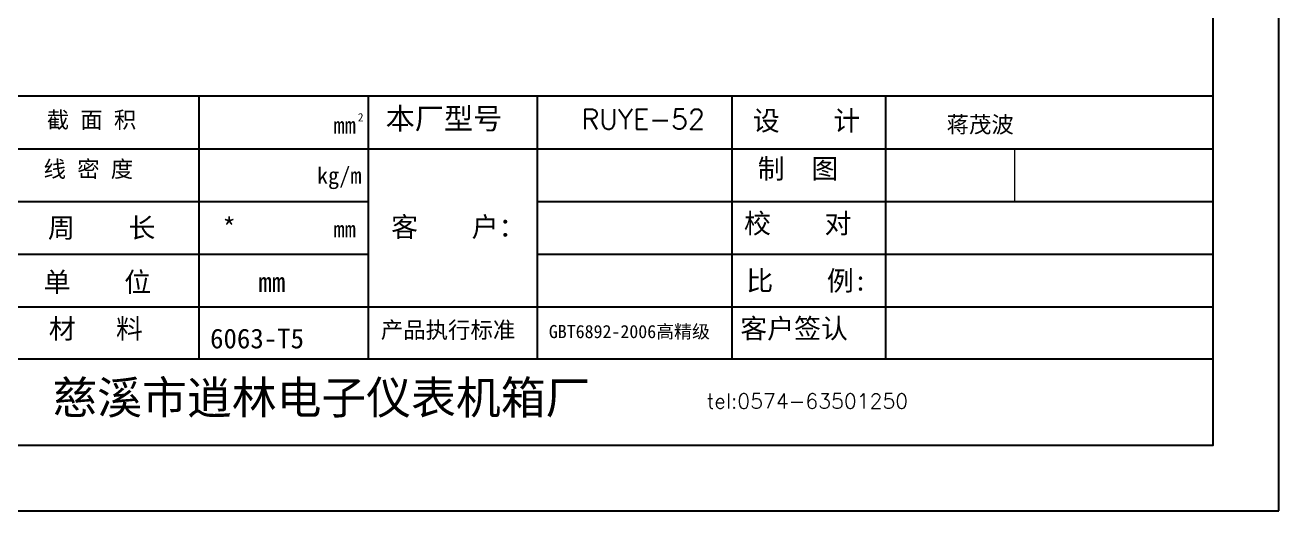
# Model space of a CAD drawing. Header units: millimetres. Extents: x 1354 to 1948, y 682 to 1102.
# Drawn here: x 1566.4 to 1947.9, y 682.5 to 830.2 of the extents above; entities that cross this region are included whole.
import ezdxf

# ---------------------------------------------------------------- set-up
doc = ezdxf.new("R2010")
doc.units = ezdxf.units.MM
doc.styles.get("Standard").update_dxf_attribs({"font": 'txt.shx', "height": 1.5})

msp = doc.modelspace()

# ---------------------------------------------------------------- linework, layer by layer
at = {"lineweight": -3}
for p, q in [((1927.9, 808.57), (1547.9, 808.57)), ((1619.33, 808.57), (1619.33, 728.57)), ((1670.76, 808.57), (1670.76, 728.57)), ((1722.19, 808.57), (1722.19, 728.57)), ((1781.49, 808.57), (1781.49, 728.57)), ((1828.18, 808.57), (1828.18, 728.57)), ((1547.9, 792.57), (1927.9, 792.57)), ((1547.9, 776.57), (1670.76, 776.57)), ((1722.19, 776.57), (1927.9, 776.57)), ((1547.9, 760.57), (1670.76, 760.57)), ((1722.19, 760.57), (1927.9, 760.57)), ((1547.9, 744.57), (1927.9, 744.57)), ((1927.9, 728.57), (1547.9, 728.57))]:
    msp.add_line(p, q, dxfattribs=at)
at = {"lineweight": 9, "ltscale": 0.25}
msp.add_line((1867.46, 792.57), (1867.46, 776.57), dxfattribs=at)
for points in [[(1947.9, 682.46), (1947.9, 1102.46), (1353.9, 1102.46), (1353.9, 682.46)], [(1373.9, 702.46), (1927.9, 702.46), (1927.9, 1082.46), (1373.9, 1082.46)]]:
    msp.add_lwpolyline(points, close=True)

# ---------------------------------------------------------------- texts
at = {"color": 3, "attachment_point": 1}
for s, insert, char_height, width in [('{\\fSimSun|b0|i0|c134|p54;\\C256;本厂型号}', (1676.12, 805.03), 6.5, 44.4052), ('{\\fSimHei|b0|i0|c134|p2;\\C256;截 面 积}', (1572.99, 803.89), 5, 47.9682), ('RUYE-52', (1735.72, 804.58), 6, 39.3465), ('{\\fSimHei|b0|i0|c134|p2;\\C256;线 密 度}', (1572.04, 788.92), 5, 35.1611), ('{\\fSimSun|b0|i0|c134|p2;\\C0;材   料}', (1573.64, 740.88), 6, 38.8581)]:
    msp.add_mtext(s, dxfattribs=dict(at, insert=insert, char_height=char_height, width=width))
at = {"attachment_point": 1}
for s, insert, char_height, width in [('{\\fSimSun|b0|i0|c134|p2;设    计}', (1787.83, 804.15), 6, 34.419), ('{\\fSimSun|b0|i0|c134|p2;蒋茂波}', (1846.78, 802.47), 5, 53.6591), ('{\\fSimSun|b0|i0|c134|p2;制  图}', (1789.31, 789.52), 6, 34.419), ('{\\fSimSun|b0|i0|c134|p2;校    对}', (1785.15, 772.89), 6, 34.419), ('\\fISOCP|b0|i0|c134|p2;客户签认', (1784.03, 740.93), 6, 34.419)]:
    msp.add_mtext(s, dxfattribs=dict(at, insert=insert, char_height=char_height, width=width))
at = {"lineweight": -3, "insert": (1667.68, 803.42), "char_height": 2.5, "width": 16.7079, "attachment_point": 1}
msp.add_mtext('{\\fSimSun|b0|i0|c134|p2;2}', dxfattribs=at)
at = {"lineweight": 70, "char_height": 5, "width": 227.1988, "attachment_point": 1}
for s, insert in [('{\\fSimSun|b0|i0|c134|p2;mm}', (1660.25, 802.23)), ('{\\fSimSun|b0|i0|c134|p2;kg/m}', (1655.18, 786.94)), ('{\\fSimSun|b0|i0|c134|p2;mm}', (1660.25, 770.62)), ('{\\fSimSun|b0|i0|c134|p2;产品执行标准   \\H0.8x;GBT6892-2006高精级}', (1674.65, 740))]:
    msp.add_mtext(s, dxfattribs=dict(at, insert=insert))
at = {"char_height": 6, "attachment_point": 1}
for s, insert in [('{\\fSimSun|b0|i0|c134|p2;周    长     *}', (1573.36, 771.56)), ('{\\fSimSun|b0|i0|c134|p2; 客    户：     }', (1673.7, 771.83)), ('{\\fSimSun|b0|i0|c134|p2;单    位        mm}', (1572.07, 755.05)), ('{\\fSimSun|b0|i0|c134|p2;比    例:}', (1785.86, 755.45)), ('{\\fSimSun|b0|i0|c134|p2;6063-T5}', (1622.71, 737.89))]:
    msp.add_mtext(s, dxfattribs=dict(at, insert=insert))
at = {"lineweight": 9, "ltscale": 0.25, "attachment_point": 1}
for s, insert, char_height, width in [('{\\fSimSun|b0|i0|c134|p2;慈溪市逍林电子仪表机箱厂}', (1574.74, 721.94), 10, 366.9814), ('tel:0574-63501250', (1773.76, 718.13), 4.5568, 179.9066)]:
    msp.add_mtext(s, dxfattribs=dict(at, insert=insert, char_height=char_height, width=width))

doc.saveas('drawing.dxf')
